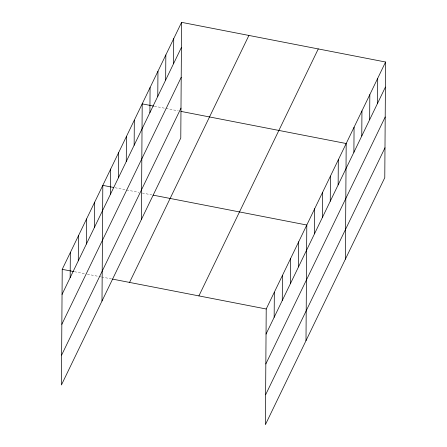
<?xml version="1.0" encoding="UTF-8"?>
<svg xmlns="http://www.w3.org/2000/svg" width="447" height="447" viewBox="0 0 447 447"><rect width="100%" height="100%" fill="white"/><g stroke="black" fill="none" stroke-linecap="round" stroke-linejoin="round"><path stroke-width="0.34" stroke-dasharray="2.23 1.68" d="M154.438 106.235L164.641 108.219M165.999 108.481L178.241 110.862M115.047 187.74L138.849 192.366M142.247 193.026L151.768 194.875M74.465 271.709L84.662 273.693M87.383 274.223L98.262 276.341M98.943 276.469L100.983 276.866M101.659 277L111.862 278.984"/><path stroke-width="0.67" d="M181.594 22.35L62.222 269.329L61.418 384.984L180.784 138.006L181.594 22.35L385.582 62.016L384.778 177.671L265.406 424.65L266.216 308.994L385.582 62.016M70.162 277.615L70.341 252.538M78.281 260.825L78.46 235.742M86.4 244.028L86.573 218.946M94.518 227.232L94.691 202.15M102 301.01L102.81 185.36L113.689 187.472M110.51 194.138L110.688 169.055M118.388 177.839L118.567 152.757M126.266 161.535L126.445 136.458M134.145 145.236L134.323 120.154M141.392 219.511L142.202 103.855L153.762 106.101M149.901 112.633L150.08 87.551M157.78 96.334L157.959 71.252M165.658 80.03L165.837 54.953M173.537 63.731L173.715 38.649M274.156 317.281L274.335 292.198M282.275 300.485L282.448 275.408M290.394 283.689L290.567 258.612M298.507 266.898L298.685 241.816M305.994 340.675L306.798 225.02L153.125 195.143M314.504 233.803L314.677 208.721M322.382 217.499L322.555 192.422M330.26 201.2L330.434 176.118M338.139 184.902L338.312 159.819M345.386 259.171L346.19 143.521L180.957 111.392M353.895 152.298L354.069 127.216M361.774 135.994L361.947 110.917M369.652 119.695L369.825 94.613M377.531 103.397L377.704 78.314M62.049 294.411L181.415 47.432M61.837 324.298L181.208 77.32M61.625 355.097L180.996 108.113M129.541 282.42L248.912 35.442M198.898 295.908L318.27 48.924M266.038 334.077L385.409 87.092M265.831 363.964L385.202 116.985M265.619 394.762L384.984 147.778M62.222 269.329L73.783 271.58M112.543 279.112L266.216 308.994"/></g></svg>
